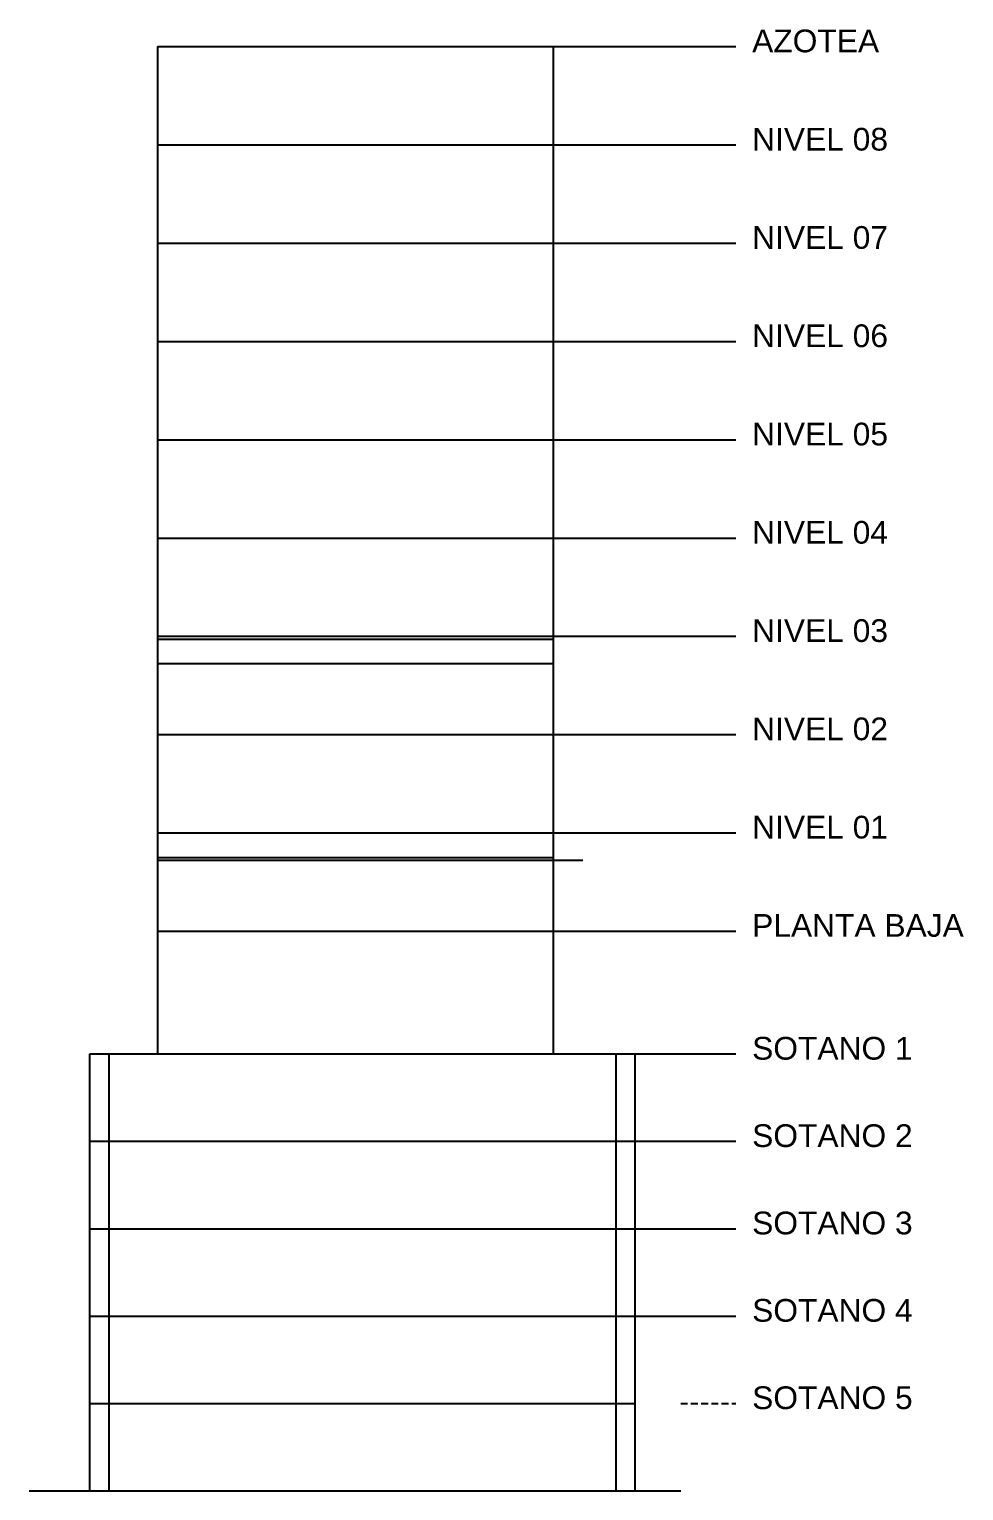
# Model space of a CAD drawing. Header units: metres. Extents: x -598 to 357, y -242 to 574.
# Drawn here: x -419.4 to -385.1, y 194.4 to 247.9 of the extents above; entities that cross this region are included whole.
import ezdxf

# ---------------------------------------------------------------- set-up
doc = ezdxf.new("R2010")
doc.units = ezdxf.units.M
doc.linetypes.add('DASHED2', pattern=[0.375, 0.25, -0.125])
doc.layers.add('_TEXTO TITULOS', color=251, linetype='Continuous')
doc.layers.add('MINUSV', color=7, linetype='Continuous')
doc.styles.add('TS', font='arial.ttf')

msp = doc.modelspace()

# ---------------------------------------------------------------- linework, layer by layer
for p, q in [((-414.676, 247.305), (-414.676, 210.405)), ((-400.184, 247.305), (-400.184, 210.405)), ((-417.152, 194.405), (-417.152, 210.405)), ((-416.45, 194.405), (-416.45, 210.405)), ((-397.879, 194.405), (-397.879, 210.405)), ((-397.177, 194.405), (-397.177, 210.405))]:
    msp.add_line(p, q)
for points in [[(-414.676, 247.305), (-393.489, 247.305)], [(-414.676, 243.705), (-393.489, 243.705)], [(-414.676, 240.105), (-393.489, 240.105)], [(-414.676, 236.505), (-393.489, 236.505)], [(-414.676, 232.905), (-393.489, 232.905)], [(-414.676, 229.305), (-393.489, 229.305)], [(-414.676, 225.705), (-393.489, 225.705)], [(-414.676, 225.605), (-400.184, 225.605)], [(-414.676, 224.705), (-400.184, 224.705)], [(-414.676, 222.105), (-393.489, 222.105)], [(-414.676, 218.505), (-393.489, 218.505)], [(-414.676, 217.605), (-400.184, 217.605)], [(-414.676, 217.505), (-399.094, 217.505)], [(-414.676, 214.905), (-393.489, 214.905)], [(-417.152, 210.405), (-393.489, 210.405)], [(-417.152, 207.205), (-393.489, 207.205)], [(-417.152, 204.005), (-393.489, 204.005)], [(-417.152, 200.805), (-393.489, 200.805)], [(-417.152, 197.605), (-397.177, 197.605)], [(-419.377, 194.405), (-395.51, 194.405)]]:
    msp.add_lwpolyline(points)
at = {"layer": 'MINUSV', "color": 242, "linetype": 'DASHED2', "true_color": 0xcd2027}
msp.add_lwpolyline([(-395.51, 197.605), (-393.489, 197.605)], dxfattribs=at)

# ---------------------------------------------------------------- texts
at = {"layer": '_TEXTO TITULOS', "style": 'TS'}
for s, height, p in [('AZOTEA', 0.8325, (-392.893, 247.097)), ('NIVEL 08', 0.8325, (-392.893, 243.497)), ('NIVEL 07', 0.8325, (-392.893, 239.897)), ('NIVEL 06', 0.8325, (-392.893, 236.297)), ('NIVEL 05', 0.8325, (-392.893, 232.697)), ('NIVEL 04', 0.8325, (-392.893, 229.097)), ('NIVEL 03', 0.8325, (-392.893, 225.497)), ('NIVEL 02', 0.8325, (-392.893, 221.897)), ('NIVEL 01', 0.8325, (-392.893, 218.297)), ('PLANTA BAJA', 0.83252, (-392.893, 214.697)), ('SOTANO 1', 0.8325, (-392.893, 210.197)), ('SOTANO 2', 0.8325, (-392.893, 206.997)), ('SOTANO 3', 0.8325, (-392.893, 203.797)), ('SOTANO 4', 0.8325, (-392.893, 200.597)), ('SOTANO 5', 0.8325, (-392.893, 197.397))]:
    msp.add_text(s, height=height, dxfattribs=at).set_placement(p)

doc.saveas('drawing.dxf')
